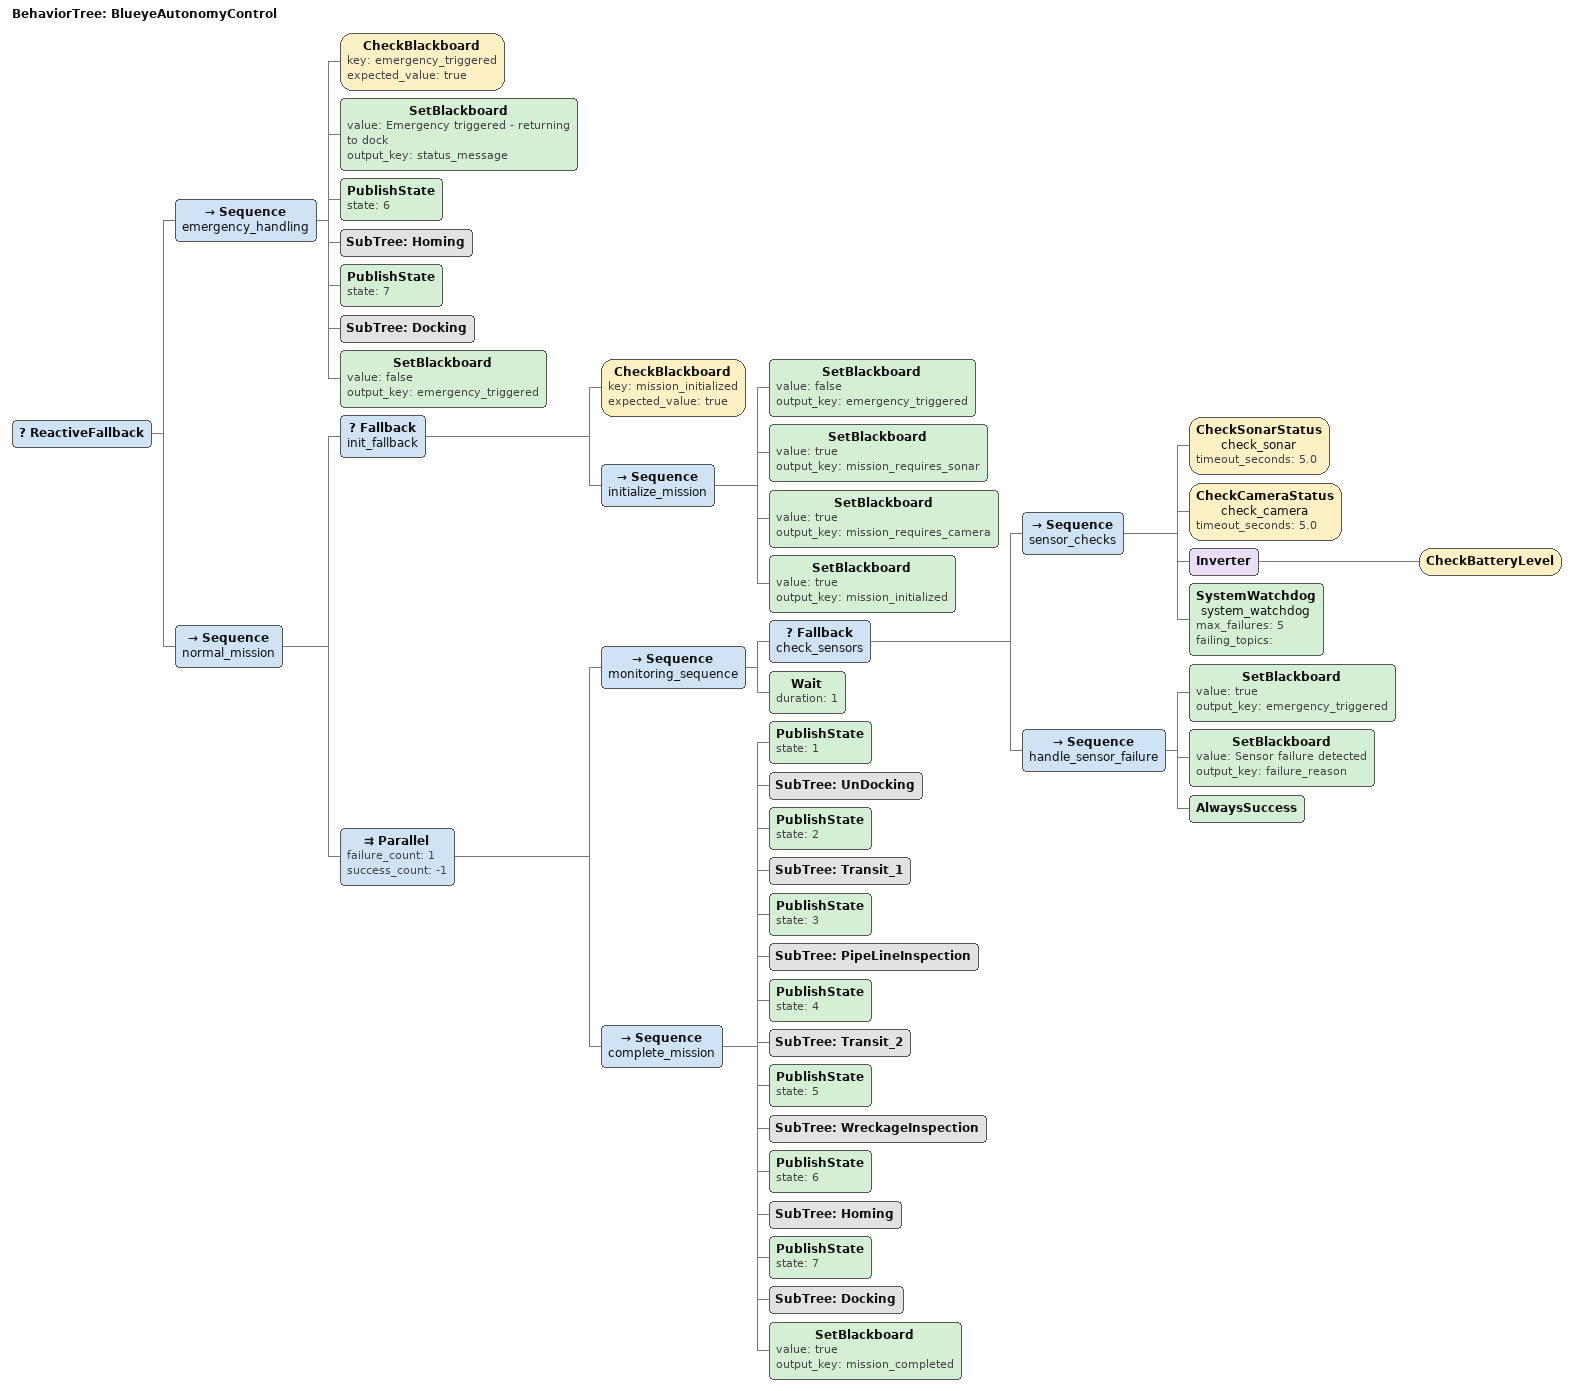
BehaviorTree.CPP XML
<?xml version="1.0" encoding="UTF-8"?>
<root BTCPP_format="4"
      main_tree_to_execute="BlueyeAutonomyControl">
  <include path="UnDocking.xml"/>

  <include path="Transit_1.xml"/>

  <include path="Transit_2.xml"/>

  <include path="PipeLineInspection.xml"/>

  <include path="WreckageInspection.xml"/>

  <include path="Homing.xml"/>

  <include path="Docking.xml"/>

  <include path="SystemMonitor.xml"/>

  <BehaviorTree ID="BlueyeAutonomyControl">
    <ReactiveFallback>
      <Sequence name="emergency_handling">
        <CheckBlackboard key="emergency_triggered"
                         expected_value="true"/>
        <SetBlackboard value="Emergency triggered - returning to dock"
                       output_key="status_message"/>
        <PublishState state="6"/>
        <SubTree ID="Homing"/>
        <PublishState state="7"/>
        <SubTree ID="Docking"/>
        <SetBlackboard value="false"
                       output_key="emergency_triggered"/>
      </Sequence>
      <Sequence name="normal_mission">
        <Fallback name="init_fallback">
          <CheckBlackboard key="mission_initialized"
                           expected_value="true"/>
          <Sequence name="initialize_mission">
            <SetBlackboard value="false"
                           output_key="emergency_triggered"/>
            <SetBlackboard value="true"
                           output_key="mission_requires_sonar"/>
            <SetBlackboard value="true"
                           output_key="mission_requires_camera"/>
            <SetBlackboard value="true"
                           output_key="mission_initialized"/>
          </Sequence>
        </Fallback>
        <Parallel failure_count="1"
                  success_count="-1">
          <Sequence name="monitoring_sequence">
            <Fallback name="check_sensors">
              <Sequence name="sensor_checks">
                <CheckSonarStatus name="check_sonar"
                                  timeout_seconds="5.0"/>
                <CheckCameraStatus name="check_camera"
                                   timeout_seconds="5.0"/>
                <Inverter>
                  <CheckBatteryLevel/>
                </Inverter>
                <SystemWatchdog name="system_watchdog"
                                max_failures="5"
                                failing_topics=""/>
              </Sequence>
              <Sequence name="handle_sensor_failure">
                <SetBlackboard value="true"
                               output_key="emergency_triggered"/>
                <SetBlackboard value="Sensor failure detected"
                               output_key="failure_reason"/>
                <AlwaysSuccess/>
              </Sequence>
            </Fallback>
            <Wait duration="1"/>
          </Sequence>
          <Sequence name="complete_mission">
            <PublishState state="1"/>
            <SubTree ID="UnDocking"/>
            <PublishState state="2"/>
            <SubTree ID="Transit_1"/>
            <PublishState state="3"/>
            <SubTree ID="PipeLineInspection"/>
            <PublishState state="4"/>
            <SubTree ID="Transit_2"/>
            <PublishState state="5"/>
            <SubTree ID="WreckageInspection"/>
            <PublishState state="6"/>
            <SubTree ID="Homing"/>
            <PublishState state="7"/>
            <SubTree ID="Docking"/>
            <SetBlackboard value="true"
                           output_key="mission_completed"/>
          </Sequence>
        </Parallel>
      </Sequence>
    </ReactiveFallback>
  </BehaviorTree>

</root>
